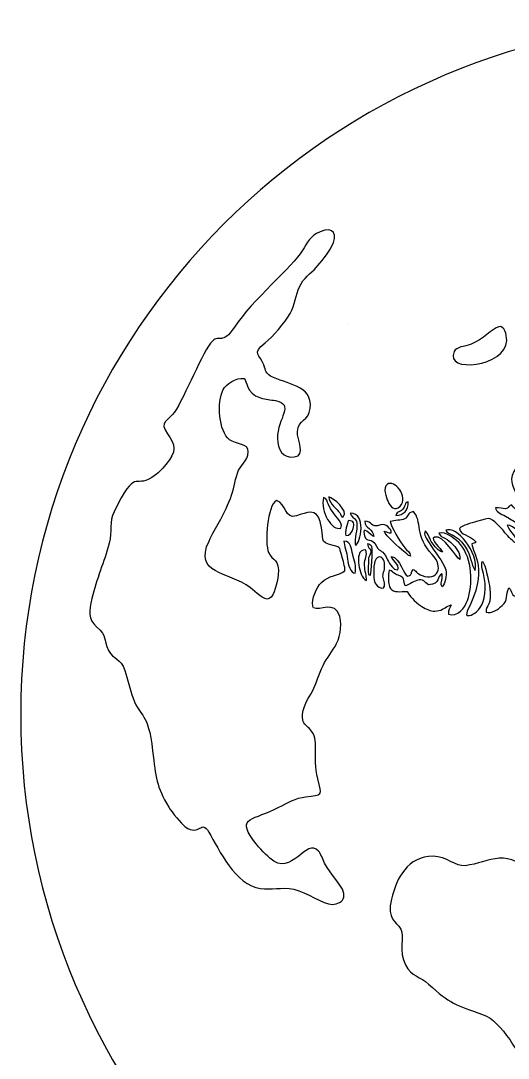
# Model space of a CAD drawing. Header units: millimetres. Extents: x 156 to 670, y -335 to 272.
# Drawn here: x 155.9 to 336.6, y -113.1 to 271.5 of the extents above; entities that cross this region are included whole.
import ezdxf

# ---------------------------------------------------------------- set-up
doc = ezdxf.new("R2010")
doc.units = ezdxf.units.MM
doc.header["$MEASUREMENT"] = 0
doc.layers.add('Layer 1', color=7, linetype='Continuous')

msp = doc.modelspace()

# ---------------------------------------------------------------- linework, layer by layer
at = {"layer": 'Layer 1'}
for points, knots in [([(413.055, 271.5417), (546.3807, 271.5417), (656.0048, 170.0865), (668.9496, 40.1685), (668.9496, 40.1685), (669.5424, 34.7373), (669.9247, 29.307), (670.0367, 23.982), (670.0367, 23.982), (670.1552, 20.7886), (670.234, 17.5851), (670.234, 14.3627), (670.234, 14.3627), (670.234, -127.6734), (555.0911, -242.8163), (413.055, -242.8163), (413.055, -242.8163), (271.0189, -242.8163), (155.876, -127.6734), (155.876, 14.3627), (155.876, 14.3627), (155.876, 156.3988), (271.0189, 271.5417), (413.055, 271.5417)], [0, 0, 0, 0, 0.14285714, 0.14285714, 0.14285714, 0.14285714, 0.28571429, 0.28571429, 0.28571429, 0.28571429, 0.42857143, 0.42857143, 0.42857143, 0.42857143, 0.57142857, 0.57142857, 0.57142857, 0.57142857, 0.71428571, 0.71428571, 0.71428571, 0.71428571, 1, 1, 1, 1]), ([(264.3962, 53.888), (266.7569, 52.4684), (272.2794, 56.8963), (274.101, 50.66), (274.101, 50.66), (275.177, 46.9765), (274.0301, 42.2713), (272.3909, 39.5812), (272.3909, 39.5812), (270.6942, 36.7969), (268.7963, 34.5913), (267.371, 31.273), (267.371, 31.273), (265.8918, 27.8293), (265.1519, 24.8546), (263.3979, 21.8773), (263.3979, 21.8773), (262.1092, 19.69), (259.2938, 15.167), (260.5639, 11.7471), (260.5639, 11.7471), (261.1125, 10.2702), (262.6968, 9.6823), (263.6989, 8.2125), (263.6989, 8.2125), (266.8464, 3.596), (263.6941, -0.5083), (266.0044, -9.5487), (266.0044, -9.5487), (267.6321, -15.9179), (267.7553, -15.394), (261.4133, -16.1434), (261.4133, -16.1434), (258.0804, -16.5372), (254.3658, -18.5649), (251.5809, -20.0198), (251.5809, -20.0198), (242.2222, -24.9091), (235.9114, -23.6613), (241.8663, -31.9658), (241.8663, -31.9658), (243.4655, -34.1961), (246.1942, -37.1228), (248.2187, -38.9612), (248.2187, -38.9612), (256.2897, -46.2898), (261.8068, -31.0119), (266.2443, -36.2801), (266.2443, -36.2801), (267.137, -37.34), (267.7862, -39.2645), (268.4786, -40.7235), (268.4786, -40.7235), (270.5443, -45.0762), (276.3315, -49.6313), (275.6122, -53.4007), (275.6122, -53.4007), (275.3083, -54.9933), (273.2732, -56.0848), (271.3954, -56.0587), (271.3954, -56.0587), (267.7292, -56.0077), (261.9321, -51.4381), (257.0774, -50.4551), (257.0774, -50.4551), (252.2468, -49.477), (248.9775, -50.7807), (244.7185, -50.1838), (244.7185, -50.1838), (235.3766, -48.8747), (229.4592, -35.8377), (225.5882, -29.2299), (225.5882, -29.2299), (222.6663, -24.2421), (222.3905, -31.1382), (216.8663, -27.2777), (216.8663, -27.2777), (215.3503, -26.2182), (211.9156, -21.8892), (210.7842, -20.0031), (210.7842, -20.0031), (206.0486, -12.109), (205.9632, -9.2325), (204.7591, 0.9376), (204.7591, 0.9376), (202.9883, 15.8935), (200.4001, 12.5873), (197.4972, 20.421), (197.4972, 20.421), (196.2784, 23.7103), (195.5693, 27.4312), (194.4612, 30.7112), (194.4612, 30.7112), (192.9078, 35.309), (190.1651, 34.6904), (188.4631, 38.0733), (188.4631, 38.0733), (186.1753, 42.6205), (188.2649, 43.0708), (183.9379, 46.8939), (183.9379, 46.8939), (180.9991, 49.4906), (180.9464, 52.7856), (182.2468, 57.3177), (182.2468, 57.3177), (183.3576, 61.189), (184.0976, 64.0994), (185.4199, 67.838), (185.4199, 67.838), (186.5656, 71.0771), (187.7728, 74.257), (188.7007, 77.8773), (188.7007, 77.8773), (189.8694, 82.437), (188.5984, 85.7231), (190.4482, 89.5072), (190.4482, 89.5072), (198.6627, 106.3108), (197.8778, 97.9956), (204.4475, 102.1916), (204.4475, 102.1916), (207.0828, 103.8748), (208.0028, 105.1389), (209.6267, 107.0264), (209.6267, 107.0264), (213.7405, 111.808), (213.3008, 114.352), (210.329, 118.3416), (210.329, 118.3416), (206.8454, 123.0183), (210.8457, 123.3739), (212.9074, 126.4383), (212.9074, 126.4383), (216.6199, 131.9567), (223.4322, 149.259), (226.925, 152.7949), (226.925, 152.7949), (229.5102, 155.412), (230.5, 151.0498), (235.0807, 157.9778), (235.0807, 157.9778), (241.6685, 167.9415), (256.9301, 180.7769), (260.2452, 186.1981), (260.2452, 186.1981), (262.2559, 189.4864), (263.1097, 191.7608), (266.8275, 193.3062), (266.8275, 193.3062), (272.0842, 195.4914), (273.432, 192.1578), (271.0595, 187.7078), (271.0595, 187.7078), (269.9416, 185.611), (266.9262, 181.6627), (265.4038, 180.0372), (265.4038, 180.0372), (263.4247, 177.9239), (260.6369, 176.1368), (259.1992, 172.8875), (259.1992, 172.8875), (257.866, 169.8745), (257.5425, 166.254), (255.7369, 163.0037), (255.7369, 163.0037), (253.8531, 159.6127), (249.1133, 154.2226), (246.5379, 152.193), (246.5379, 152.193), (241.1954, 147.9827), (244.6574, 147.7829), (245.9642, 143.9611), (245.9642, 143.9611), (246.7632, 141.6242), (246.6121, 140.9202), (248.5028, 139.8354), (248.5028, 139.8354), (254.0373, 136.6601), (264.2656, 136.688), (263.1995, 127.779), (263.1995, 127.779), (262.6465, 123.1575), (258.7296, 123.7014), (258.4489, 119.2951), (258.4489, 119.2951), (258.2449, 116.0934), (261.8897, 110.4873), (257.2923, 109.8176), (257.2923, 109.8176), (253.1165, 109.2093), (251.0083, 112.6309), (251.0313, 116.6697), (251.0313, 116.6697), (251.0749, 124.3567), (257.5137, 129.3006), (250.3497, 130.6974), (250.3497, 130.6974), (248.3264, 131.0918), (246.7784, 131.1115), (244.7655, 131.7132), (244.7655, 131.7132), (239.0966, 133.4078), (239.9901, 138.2091), (238.6473, 138.9076), (238.6473, 138.9076), (235.6484, 139.3225), (232.0141, 136.8802), (230.9134, 134.7859), (230.9134, 134.7859), (228.4516, 130.1021), (229.3094, 119.216), (233.2461, 116.2328), (233.2461, 116.2328), (235.7894, 114.3055), (240.3532, 115.0222), (240.2187, 111.7105), (240.2187, 111.7105), (240.0708, 108.0683), (237.1314, 106.9014), (236.1815, 103.832), (236.1815, 103.832), (235.1439, 100.4792), (234.9304, 97.7412), (233.5874, 94.3973), (233.5874, 94.3973), (230.7237, 87.2674), (228.2263, 84.1575), (225.6664, 78.6438), (225.6664, 78.6438), (219.9021, 66.2278), (232.4495, 67.6098), (241.0434, 61.3065), (241.0434, 61.3065), (242.9089, 59.9382), (246.0104, 56.3392), (247.9451, 57.3386), (247.9451, 57.3386), (249.9433, 58.3708), (250.9733, 63.2451), (251.2937, 65.9895), (251.2937, 65.9895), (252.016, 72.1746), (249.1223, 71.2526), (247.765, 74.3682), (247.765, 74.3682), (246.2032, 77.9533), (247.1959, 91.8505), (250.6975, 93.714), (250.6975, 93.714), (254.2963, 92.5983), (253.7505, 86.4664), (258.0515, 87.9497), (258.0515, 87.9497), (261.9407, 89.2909), (265.529, 90.9844), (266.8884, 85.8435), (266.8884, 85.8435), (268.6484, 79.1878), (265.9702, 78.2807), (271.7428, 77.0131), (271.7428, 77.0131), (274.6927, 76.3654), (274.0955, 75.8861), (274.8696, 73.1463), (274.8696, 73.1463), (275.343, 71.4707), (276.0872, 69.2529), (276.0633, 67.5566), (276.0633, 67.5566), (273.5205, 65.816), (270.0426, 65.8711), (267.3099, 63.3456), (267.3099, 63.3456), (265.5301, 61.7007), (263.6761, 56.9036), (264.0911, 54.6711), (264.0911, 54.6711), (264.1073, 54.5839), (264.1573, 54.4657), (264.174, 54.3967), (264.174, 54.3967), (264.174, 54.3967), (264.3962, 53.888), (264.3962, 53.888)], [0, 0, 0, 0, 0.01388889, 0.01388889, 0.01388889, 0.01388889, 0.02777778, 0.02777778, 0.02777778, 0.02777778, 0.04166667, 0.04166667, 0.04166667, 0.04166667, 0.05555556, 0.05555556, 0.05555556, 0.05555556, 0.06944444, 0.06944444, 0.06944444, 0.06944444, 0.08333333, 0.08333333, 0.08333333, 0.08333333, 0.09722222, 0.09722222, 0.09722222, 0.09722222, 0.11111111, 0.11111111, 0.11111111, 0.11111111, 0.125, 0.125, 0.125, 0.125, 0.13888889, 0.13888889, 0.13888889, 0.13888889, 0.15277778, 0.15277778, 0.15277778, 0.15277778, 0.16666667, 0.16666667, 0.16666667, 0.16666667, 0.18055556, 0.18055556, 0.18055556, 0.18055556, 0.19444444, 0.19444444, 0.19444444, 0.19444444, 0.20833333, 0.20833333, 0.20833333, 0.20833333, 0.22222222, 0.22222222, 0.22222222, 0.22222222, 0.23611111, 0.23611111, 0.23611111, 0.23611111, 0.25, 0.25, 0.25, 0.25, 0.26388889, 0.26388889, 0.26388889, 0.26388889, 0.27777778, 0.27777778, 0.27777778, 0.27777778, 0.29166667, 0.29166667, 0.29166667, 0.29166667, 0.30555556, 0.30555556, 0.30555556, 0.30555556, 0.31944444, 0.31944444, 0.31944444, 0.31944444, 0.33333333, 0.33333333, 0.33333333, 0.33333333, 0.34722222, 0.34722222, 0.34722222, 0.34722222, 0.36111111, 0.36111111, 0.36111111, 0.36111111, 0.375, 0.375, 0.375, 0.375, 0.38888889, 0.38888889, 0.38888889, 0.38888889, 0.40277778, 0.40277778, 0.40277778, 0.40277778, 0.41666667, 0.41666667, 0.41666667, 0.41666667, 0.43055556, 0.43055556, 0.43055556, 0.43055556, 0.44444444, 0.44444444, 0.44444444, 0.44444444, 0.45833333, 0.45833333, 0.45833333, 0.45833333, 0.47222222, 0.47222222, 0.47222222, 0.47222222, 0.48611111, 0.48611111, 0.48611111, 0.48611111, 0.5, 0.5, 0.5, 0.5, 0.51388889, 0.51388889, 0.51388889, 0.51388889, 0.52777778, 0.52777778, 0.52777778, 0.52777778, 0.54166667, 0.54166667, 0.54166667, 0.54166667, 0.55555556, 0.55555556, 0.55555556, 0.55555556, 0.56944444, 0.56944444, 0.56944444, 0.56944444, 0.58333333, 0.58333333, 0.58333333, 0.58333333, 0.59722222, 0.59722222, 0.59722222, 0.59722222, 0.61111111, 0.61111111, 0.61111111, 0.61111111, 0.625, 0.625, 0.625, 0.625, 0.63888889, 0.63888889, 0.63888889, 0.63888889, 0.65277778, 0.65277778, 0.65277778, 0.65277778, 0.66666667, 0.66666667, 0.66666667, 0.66666667, 0.68055556, 0.68055556, 0.68055556, 0.68055556, 0.69444444, 0.69444444, 0.69444444, 0.69444444, 0.70833333, 0.70833333, 0.70833333, 0.70833333, 0.72222222, 0.72222222, 0.72222222, 0.72222222, 0.73611111, 0.73611111, 0.73611111, 0.73611111, 0.75, 0.75, 0.75, 0.75, 0.76388889, 0.76388889, 0.76388889, 0.76388889, 0.77777778, 0.77777778, 0.77777778, 0.77777778, 0.79166667, 0.79166667, 0.79166667, 0.79166667, 0.80555556, 0.80555556, 0.80555556, 0.80555556, 0.81944444, 0.81944444, 0.81944444, 0.81944444, 0.83333333, 0.83333333, 0.83333333, 0.83333333, 0.84722222, 0.84722222, 0.84722222, 0.84722222, 0.86111111, 0.86111111, 0.86111111, 0.86111111, 0.875, 0.875, 0.875, 0.875, 0.88888889, 0.88888889, 0.88888889, 0.88888889, 0.90277778, 0.90277778, 0.90277778, 0.90277778, 0.91666667, 0.91666667, 0.91666667, 0.91666667, 0.93055556, 0.93055556, 0.93055556, 0.93055556, 0.94444444, 0.94444444, 0.94444444, 0.94444444, 0.95833333, 0.95833333, 0.95833333, 0.95833333, 0.97222222, 0.97222222, 0.97222222, 0.97222222, 1, 1, 1, 1]), ([(277.3322, 159.3584), (277.3322, 159.3584), (277.3322, 159.3584), (277.3322, 159.3584), (277.3322, 159.3584), (277.3322, 159.3584), (277.3322, 159.3584), (277.3322, 159.3584)], [0, 0, 0, 0, 0.33333333, 0.33333333, 0.33333333, 0.33333333, 1, 1, 1, 1]), ([(333.1244, 158.1114), (335.0438, 158.7097), (336.081, 155.1204), (336.0229, 153.0424), (336.0229, 153.0424), (335.7487, 143.2417), (312.7343, 140.7565), (316.5424, 148.8864), (316.5424, 148.8864), (317.4077, 150.7338), (320.3667, 150.7078), (322.5615, 151.5601), (322.5615, 151.5601), (327.502, 153.4787), (330.4293, 157.2713), (333.1244, 158.1114)], [0, 0, 0, 0, 0.2, 0.2, 0.2, 0.2, 0.4, 0.4, 0.4, 0.4, 0.6, 0.6, 0.6, 0.6, 1, 1, 1, 1]), ([(349.6864, 88.5549), (350.1732, 87.6629), (349.7445, 88.171), (350.4459, 87.6566), (350.4459, 87.6566), (351.6396, 89.6499), (347.4047, 96.9266), (346.6584, 99.1911), (346.6584, 99.1911), (345.9577, 101.3171), (345.7476, 103.5453), (345.0121, 105.5661), (345.0121, 105.5661), (344.46, 107.0828), (343.2326, 109.813), (343.5574, 111.5392), (343.5574, 111.5392), (347.0111, 111.6673), (349.2673, 101.2999), (354.8774, 99.5611), (354.8774, 99.5611), (354.1381, 102.0781), (344.712, 112.9996), (344.5382, 115.5697), (344.5382, 115.5697), (346.1073, 115.4822), (346.5567, 113.9575), (347.5321, 112.76), (347.5321, 112.76), (348.2898, 111.8297), (349.4443, 110.1478), (350.5201, 109.5207), (350.5201, 109.5207), (350.3394, 111.6458), (348.2044, 114.7521), (347.2516, 116.8103), (347.2516, 116.8103), (346.0043, 119.5044), (347.3259, 119.7584), (348.8428, 122.2652), (348.8428, 122.2652), (349.6819, 123.652), (348.9039, 123.0958), (350.1123, 123.3158), (350.1123, 123.3158), (352.0649, 120.6941), (352.4144, 103.4504), (362.8918, 89.7511), (362.8918, 89.7511), (368.4075, 82.5392), (363.8356, 82.6606), (361.3228, 77.7657), (361.3228, 77.7657), (358.9634, 73.1698), (359.9024, 74.995), (356.8615, 73.2914), (356.8615, 73.2914), (357.3266, 71.0062), (359.5128, 70.0639), (357.107, 67.6281), (357.107, 67.6281), (355.9778, 66.4848), (354.2599, 64.6344), (352.4059, 64.6291), (352.4059, 64.6291), (350.8732, 67.8527), (350.2507, 73.2163), (347.3895, 76.5712), (347.3895, 76.5712), (346.4318, 77.6943), (345.4321, 78.3959), (345.1603, 79.6089), (345.1603, 79.6089), (346.5616, 80.1175), (346.7626, 79.4196), (348.5562, 79.2062), (348.5562, 79.2062), (347.8558, 80.8332), (345.9687, 81.5488), (344.3703, 82.5658), (344.3703, 82.5658), (342.8024, 83.5634), (341.6727, 84.1906), (339.9936, 85.1915), (339.9936, 85.1915), (338.4912, 86.087), (337.0628, 87.0328), (335.608, 87.8286), (335.608, 87.8286), (333.7258, 88.858), (331.9853, 89.4688), (331.829, 90.9236), (331.829, 90.9236), (333.6423, 91.1958), (334.3825, 90.5668), (335.4629, 90.636), (335.4629, 90.636), (337.0568, 90.738), (336.1983, 91.4033), (337.7689, 92.0776), (337.7689, 92.0776), (339.2156, 90.5729), (343.7219, 84.8889), (346.9823, 84.3779), (346.9823, 84.3779), (346.0363, 87.06), (341.0177, 90.1737), (340.0012, 94.4644), (340.0012, 94.4644), (339.1292, 98.1452), (336.5099, 100.4465), (338.6819, 104.3904), (338.6819, 104.3904), (340.0807, 106.9305), (340.1172, 106.2467), (340.7713, 106.3201), (340.7713, 106.3201), (341.3549, 105.4158), (342.2964, 102.5478), (342.9678, 101.1752), (342.9678, 101.1752), (343.8061, 99.4612), (344.5197, 98.2535), (345.5005, 96.7099), (345.5005, 96.7099), (348.639, 91.7701), (348.2749, 91.1414), (349.6864, 88.5549)], [0, 0, 0, 0, 0.03030303, 0.03030303, 0.03030303, 0.03030303, 0.06060606, 0.06060606, 0.06060606, 0.06060606, 0.09090909, 0.09090909, 0.09090909, 0.09090909, 0.12121212, 0.12121212, 0.12121212, 0.12121212, 0.15151515, 0.15151515, 0.15151515, 0.15151515, 0.18181818, 0.18181818, 0.18181818, 0.18181818, 0.21212121, 0.21212121, 0.21212121, 0.21212121, 0.24242424, 0.24242424, 0.24242424, 0.24242424, 0.27272727, 0.27272727, 0.27272727, 0.27272727, 0.3030303, 0.3030303, 0.3030303, 0.3030303, 0.33333333, 0.33333333, 0.33333333, 0.33333333, 0.36363636, 0.36363636, 0.36363636, 0.36363636, 0.39393939, 0.39393939, 0.39393939, 0.39393939, 0.42424242, 0.42424242, 0.42424242, 0.42424242, 0.45454545, 0.45454545, 0.45454545, 0.45454545, 0.48484848, 0.48484848, 0.48484848, 0.48484848, 0.51515152, 0.51515152, 0.51515152, 0.51515152, 0.54545455, 0.54545455, 0.54545455, 0.54545455, 0.57575758, 0.57575758, 0.57575758, 0.57575758, 0.60606061, 0.60606061, 0.60606061, 0.60606061, 0.63636364, 0.63636364, 0.63636364, 0.63636364, 0.66666667, 0.66666667, 0.66666667, 0.66666667, 0.6969697, 0.6969697, 0.6969697, 0.6969697, 0.72727273, 0.72727273, 0.72727273, 0.72727273, 0.75757576, 0.75757576, 0.75757576, 0.75757576, 0.78787879, 0.78787879, 0.78787879, 0.78787879, 0.81818182, 0.81818182, 0.81818182, 0.81818182, 0.84848485, 0.84848485, 0.84848485, 0.84848485, 0.87878788, 0.87878788, 0.87878788, 0.87878788, 0.90909091, 0.90909091, 0.90909091, 0.90909091, 0.93939394, 0.93939394, 0.93939394, 0.93939394, 1, 1, 1, 1]), ([(291.7324, 99.6566), (294.3599, 101.6991), (299.8482, 95.0584), (296.4821, 91.5525), (296.4821, 91.5525), (294.5652, 89.5559), (292.8771, 91.4243), (292.0313, 93.2781), (292.0313, 93.2781), (291.2512, 94.9878), (290.0878, 98.3781), (291.7324, 99.6566)], [0, 0, 0, 0, 0.25, 0.25, 0.25, 0.25, 0.5, 0.5, 0.5, 0.5, 1, 1, 1, 1]), ([(274.5588, 83.4619), (271.2414, 82.2658), (266.8301, 89.4854), (268.1596, 94.8507), (268.1596, 94.8507), (269.3523, 94.4801), (269.4408, 93.2478), (269.9066, 92.19), (269.9066, 92.19), (271.9833, 87.4745), (275.5418, 86.0758), (274.5588, 83.4619)], [0, 0, 0, 0, 0.25, 0.25, 0.25, 0.25, 0.5, 0.5, 0.5, 0.5, 1, 1, 1, 1]), ([(274.1639, 89.0772), (273.2161, 90.5248), (270.2312, 92.2932), (270.0758, 95.0031), (270.0758, 95.0031), (271.6128, 94.8214), (277.5787, 89.7827), (275.4309, 87.6457), (275.4309, 87.6457), (274.8249, 87.0428), (274.4533, 88.6351), (274.1639, 89.0772)], [0, 0, 0, 0, 0.25, 0.25, 0.25, 0.25, 0.5, 0.5, 0.5, 0.5, 1, 1, 1, 1]), ([(294.9214, 88.1293), (295.7262, 90.1203), (296.1618, 88.8616), (297.5421, 90.5059), (297.5421, 90.5059), (297.8795, 90.9078), (298.033, 91.4267), (298.3313, 92.0262), (298.3313, 92.0262), (299.1441, 93.6598), (298.2808, 92.6123), (299.5095, 93.1508), (299.5095, 93.1508), (299.6691, 90.1689), (297.7778, 88.1748), (294.9214, 88.1293)], [0, 0, 0, 0, 0.2, 0.2, 0.2, 0.2, 0.4, 0.4, 0.4, 0.4, 0.6, 0.6, 0.6, 0.6, 1, 1, 1, 1]), ([(278.0402, 88.9897), (284.1962, 89.0548), (281.8232, 77.9515), (280.0549, 77.0607), (280.0549, 77.0607), (279.3909, 78.0577), (280.3699, 82.2643), (280.4916, 83.8894), (280.4916, 83.8894), (280.7816, 87.7634), (278.56, 86.5379), (278.0402, 88.9897)], [0, 0, 0, 0, 0.25, 0.25, 0.25, 0.25, 0.5, 0.5, 0.5, 0.5, 1, 1, 1, 1]), ([(292.866, 85.8613), (294.5352, 86.4551), (296.8407, 86.2017), (298.1589, 86.8661), (298.1589, 86.8661), (299.7448, 87.6655), (299.1054, 89.2171), (301.4279, 89.5993), (301.4279, 89.5993), (304.7885, 86.1175), (301.8978, 80.3546), (308.407, 73.6161), (308.407, 73.6161), (312.8318, 69.0353), (310.4713, 63.6604), (304.6227, 65.8418), (304.6227, 65.8418), (302.6694, 66.5704), (302.3209, 67.7996), (301.4057, 68.1447), (301.4057, 68.1447), (300.3816, 66.895), (301.1277, 66.3162), (299.4041, 65.6542), (299.4041, 65.6542), (297.6781, 65.6661), (296.8184, 72.4665), (293.1788, 72.9451), (293.1788, 72.9451), (293.596, 71.8746), (296.3164, 69.6515), (295.7279, 68.358), (295.7279, 68.358), (295.1822, 67.9326), (296.5122, 67.8433), (294.861, 68.1214), (294.861, 68.1214), (293.9315, 68.278), (292.1255, 70.9298), (291.6002, 72.1486), (291.6002, 72.1486), (290.0095, 75.8397), (289.1869, 74.106), (287.8035, 76.7112), (287.8035, 76.7112), (285.8743, 80.3438), (284.0661, 77.8442), (283.2737, 80.5829), (283.2737, 80.5829), (281.9608, 85.1202), (285.9492, 80.6567), (286.7049, 80.2945), (286.7049, 80.2945), (286.6, 83.5071), (283.4257, 83.0839), (283.4114, 85.9759), (283.4114, 85.9759), (286.3151, 86.1786), (285.2407, 83.2272), (289.3493, 84.693), (289.3493, 84.693), (291.1578, 85.3382), (293.277, 83.1719), (293.2512, 81.7511), (293.2512, 81.7511), (291.9126, 81.5385), (292.1744, 82.0792), (290.5624, 82.3247), (290.5624, 82.3247), (291.2287, 80.5913), (296.0681, 76.2556), (297.7212, 74.943), (297.7212, 74.943), (298.8266, 74.0652), (299.0164, 73.629), (300.3581, 73.0801), (300.3581, 73.0801), (300.2445, 74.5103), (299.1219, 75.1612), (298.2569, 76.151), (298.2569, 76.151), (296.4872, 78.1758), (292.9313, 84.4131), (292.866, 85.8613)], [0, 0, 0, 0, 0.04545455, 0.04545455, 0.04545455, 0.04545455, 0.09090909, 0.09090909, 0.09090909, 0.09090909, 0.13636364, 0.13636364, 0.13636364, 0.13636364, 0.18181818, 0.18181818, 0.18181818, 0.18181818, 0.22727273, 0.22727273, 0.22727273, 0.22727273, 0.27272727, 0.27272727, 0.27272727, 0.27272727, 0.31818182, 0.31818182, 0.31818182, 0.31818182, 0.36363636, 0.36363636, 0.36363636, 0.36363636, 0.40909091, 0.40909091, 0.40909091, 0.40909091, 0.45454545, 0.45454545, 0.45454545, 0.45454545, 0.5, 0.5, 0.5, 0.5, 0.54545455, 0.54545455, 0.54545455, 0.54545455, 0.59090909, 0.59090909, 0.59090909, 0.59090909, 0.63636364, 0.63636364, 0.63636364, 0.63636364, 0.68181818, 0.68181818, 0.68181818, 0.68181818, 0.72727273, 0.72727273, 0.72727273, 0.72727273, 0.77272727, 0.77272727, 0.77272727, 0.77272727, 0.81818182, 0.81818182, 0.81818182, 0.81818182, 0.86363636, 0.86363636, 0.86363636, 0.86363636, 0.90909091, 0.90909091, 0.90909091, 0.90909091, 1, 1, 1, 1]), ([(276.3852, 80.6574), (275.9933, 81.795), (276.9279, 85.2107), (277.3431, 86.2744), (277.3431, 86.2744), (279.3637, 86.2312), (279.6625, 84.9765), (279.086, 83.2939), (279.086, 83.2939), (278.6132, 81.914), (277.8801, 80.6212), (276.3852, 80.6574)], [0, 0, 0, 0, 0.25, 0.25, 0.25, 0.25, 0.5, 0.5, 0.5, 0.5, 1, 1, 1, 1]), ([(320.5253, 76.727), (317.12, 81.7098), (314.3004, 80.626), (313.4644, 82.634), (313.4644, 82.634), (317.3346, 84.6219), (325.8003, 74.0885), (324.3465, 67.7297), (324.3465, 67.7297), (322.5949, 70.1415), (323.0767, 72.9937), (320.5253, 76.727)], [0, 0, 0, 0, 0.25, 0.25, 0.25, 0.25, 0.5, 0.5, 0.5, 0.5, 1, 1, 1, 1]), ([(318.5325, 83.3013), (319.7032, 84.7145), (322.8311, 85.1637), (324.8774, 85.8544), (324.8774, 85.8544), (330.4211, 87.7258), (329.831, 87.4057), (333.9338, 83.4673), (333.9338, 83.4673), (335.0455, 82.4001), (335.0305, 82.0898), (335.9148, 81.1126), (335.9148, 81.1126), (337.0869, 79.8172), (339.152, 77.5677), (340.7149, 77.3114), (340.7149, 77.3114), (339.9104, 79.8535), (337.0809, 81.9193), (336.2189, 84.5731), (336.2189, 84.5731), (338.3542, 84.9349), (343.0512, 79.6682), (344.1277, 78.3145), (344.1277, 78.3145), (348.6409, 72.6391), (353.6511, 64.833), (345.4965, 59.8914), (345.4965, 59.8914), (344.3298, 59.1844), (341.8698, 57.9718), (340.4125, 57.9524), (340.4125, 57.9524), (337.3157, 57.9112), (338.3749, 60.0944), (336.7681, 61.3569), (336.7681, 61.3569), (335.6015, 58.5811), (336.6427, 56.8549), (334.3248, 54.7152), (334.3248, 54.7152), (332.916, 53.4147), (330.4822, 51.6522), (328.394, 52.2444), (328.394, 52.2444), (328.1041, 55.365), (330.8962, 54.1574), (329.6072, 62.2036), (329.6072, 62.2036), (329.2393, 64.4999), (328.0959, 69.651), (327.0844, 71.1983), (327.0844, 71.1983), (326.2279, 69.9647), (327.4307, 66.7109), (327.6932, 65.1957), (327.6932, 65.1957), (329.8565, 52.708), (322.0473, 50.2134), (321.0807, 51.2395), (321.0807, 51.2395), (321.0807, 51.2395), (321.3072, 52.6684), (321.3072, 52.6684), (321.3072, 52.6684), (329.4313, 68.029), (323.4866, 74.0885), (323.0531, 77.629), (323.0531, 77.629), (323.5474, 77.9489), (324.2022, 77.8392), (324.7268, 78.2964), (324.7268, 78.2964), (321.907, 81.1638), (318.8966, 80.7784), (318.5325, 83.3013)], [0, 0, 0, 0, 0.05, 0.05, 0.05, 0.05, 0.1, 0.1, 0.1, 0.1, 0.15, 0.15, 0.15, 0.15, 0.2, 0.2, 0.2, 0.2, 0.25, 0.25, 0.25, 0.25, 0.3, 0.3, 0.3, 0.3, 0.35, 0.35, 0.35, 0.35, 0.4, 0.4, 0.4, 0.4, 0.45, 0.45, 0.45, 0.45, 0.5, 0.5, 0.5, 0.5, 0.55, 0.55, 0.55, 0.55, 0.6, 0.6, 0.6, 0.6, 0.65, 0.65, 0.65, 0.65, 0.7, 0.7, 0.7, 0.7, 0.75, 0.75, 0.75, 0.75, 0.8, 0.8, 0.8, 0.8, 0.85, 0.85, 0.85, 0.85, 0.9, 0.9, 0.9, 0.9, 1, 1, 1, 1]), ([(312.0812, 61.7181), (313.3025, 62.8195), (313.7712, 65.7472), (313.4372, 67.9394), (313.4372, 67.9394), (313.206, 69.4569), (310.0799, 73.8565), (309.0416, 75.2535), (309.0416, 75.2535), (309.0416, 75.2535), (306.1738, 79.7476), (306.1738, 79.7476), (306.1738, 79.7476), (305.6665, 80.7899), (305.5497, 80.9041), (305.613, 81.9235), (305.613, 81.9235), (305.613, 81.9235), (305.7426, 82.4314), (305.7426, 82.4314), (305.7426, 82.4314), (306.8777, 81.7042), (307.5603, 79.0715), (308.378, 77.9408), (308.378, 77.9408), (309.2937, 76.6746), (310.4043, 75.0999), (312.2187, 74.5761), (312.2187, 74.5761), (311.7745, 75.7652), (307.3228, 79.5014), (309.2722, 80.0815), (309.2722, 80.0815), (312.6927, 81.0995), (317.3245, 72.3805), (318.657, 71.7676), (318.657, 71.7676), (319.0445, 74.1184), (316.9208, 76.4996), (315.7672, 77.6489), (315.7672, 77.6489), (314.9698, 78.4434), (314.227, 79.0535), (313.127, 79.6775), (313.127, 79.6775), (311.9304, 80.3563), (311.4766, 80.1991), (310.8587, 81.5909), (310.8587, 81.5909), (313.2941, 82.5245), (317.6134, 78.9209), (318.883, 77.4265), (318.883, 77.4265), (323.2619, 72.2724), (323.5522, 62.4676), (321.4583, 56.573), (321.4583, 56.573), (320.5841, 54.1119), (317.7858, 50.2674), (314.3899, 51.5797), (314.3899, 51.5797), (314.2452, 53.3078), (315.0298, 53.5723), (315.4628, 55.0101), (315.4628, 55.0101), (313.5478, 54.4922), (313.068, 53.3776), (310.8166, 52.87), (310.8166, 52.87), (308.8432, 52.4252), (307.3512, 52.8261), (305.8311, 53.6712), (305.8311, 53.6712), (302.1026, 55.744), (300.9784, 57.3142), (299.0705, 59.8955), (299.0705, 59.8955), (296.5976, 60.0398), (294.1375, 59.3621), (292.8933, 61.1143), (292.8933, 61.1143), (292.0316, 62.3278), (292.0135, 66.2313), (292.5012, 67.8134), (292.5012, 67.8134), (293.5813, 67.6071), (293.8363, 66.9613), (294.613, 66.503), (294.613, 66.503), (295.5531, 65.9483), (295.1317, 66.2555), (295.8006, 66.0338), (295.8006, 66.0338), (298.6798, 65.0799), (297.3404, 64.1639), (298.4033, 62.0277), (298.4033, 62.0277), (299.6901, 62.3313), (301.0662, 63.4929), (302.6752, 64.0084), (302.6752, 64.0084), (305.2663, 64.8386), (305.4793, 63.3854), (307.0771, 62.4605), (307.0771, 62.4605), (311.6961, 62.7377), (309.9494, 65.5626), (312.0642, 66.5504), (312.0642, 66.5504), (312.4366, 63.7837), (311.0544, 62.8076), (312.0812, 61.7181)], [0, 0, 0, 0, 0.03448276, 0.03448276, 0.03448276, 0.03448276, 0.06896552, 0.06896552, 0.06896552, 0.06896552, 0.10344828, 0.10344828, 0.10344828, 0.10344828, 0.13793103, 0.13793103, 0.13793103, 0.13793103, 0.17241379, 0.17241379, 0.17241379, 0.17241379, 0.20689655, 0.20689655, 0.20689655, 0.20689655, 0.24137931, 0.24137931, 0.24137931, 0.24137931, 0.27586207, 0.27586207, 0.27586207, 0.27586207, 0.31034483, 0.31034483, 0.31034483, 0.31034483, 0.34482759, 0.34482759, 0.34482759, 0.34482759, 0.37931034, 0.37931034, 0.37931034, 0.37931034, 0.4137931, 0.4137931, 0.4137931, 0.4137931, 0.44827586, 0.44827586, 0.44827586, 0.44827586, 0.48275862, 0.48275862, 0.48275862, 0.48275862, 0.51724138, 0.51724138, 0.51724138, 0.51724138, 0.55172414, 0.55172414, 0.55172414, 0.55172414, 0.5862069, 0.5862069, 0.5862069, 0.5862069, 0.62068966, 0.62068966, 0.62068966, 0.62068966, 0.65517241, 0.65517241, 0.65517241, 0.65517241, 0.68965517, 0.68965517, 0.68965517, 0.68965517, 0.72413793, 0.72413793, 0.72413793, 0.72413793, 0.75862069, 0.75862069, 0.75862069, 0.75862069, 0.79310345, 0.79310345, 0.79310345, 0.79310345, 0.82758621, 0.82758621, 0.82758621, 0.82758621, 0.86206897, 0.86206897, 0.86206897, 0.86206897, 0.89655172, 0.89655172, 0.89655172, 0.89655172, 0.93103448, 0.93103448, 0.93103448, 0.93103448, 1, 1, 1, 1]), ([(278.9689, 73.5223), (279.4146, 72.0061), (280.4033, 68.6047), (279.8609, 66.7977), (279.8609, 66.7977), (278.1822, 66.6959), (277.1432, 70.0787), (277.0001, 71.9642), (277.0001, 71.9642), (276.7899, 74.7335), (275.7143, 76.8666), (275.7024, 78.6014), (275.7024, 78.6014), (278.435, 78.5058), (278.2699, 75.8998), (278.9689, 73.5223)], [0, 0, 0, 0, 0.2, 0.2, 0.2, 0.2, 0.4, 0.4, 0.4, 0.4, 0.6, 0.6, 0.6, 0.6, 1, 1, 1, 1]), ([(286.0377, 76.6814), (286.3161, 75.04), (285.9418, 67.0788), (285.4915, 65.9794), (285.4915, 65.9794), (284.6568, 66.4214), (284.8523, 65.7365), (284.6373, 67.2569), (284.6373, 67.2569), (284.6373, 67.2569), (284.8492, 72.4798), (284.8492, 72.4798), (284.8492, 72.4798), (285.1484, 73.3947), (285.8903, 74.0735), (285.5939, 75.1624), (285.5939, 75.1624), (285.2553, 76.4068), (284.6386, 75.7251), (284.4204, 77.5809), (284.4204, 77.5809), (285.3813, 77.3937), (285.3706, 77.2229), (286.0377, 76.6814)], [0, 0, 0, 0, 0.14285714, 0.14285714, 0.14285714, 0.14285714, 0.28571429, 0.28571429, 0.28571429, 0.28571429, 0.42857143, 0.42857143, 0.42857143, 0.42857143, 0.57142857, 0.57142857, 0.57142857, 0.57142857, 0.71428571, 0.71428571, 0.71428571, 0.71428571, 1, 1, 1, 1]), ([(284.0348, 63.9956), (282.4365, 64.6007), (281.4332, 67.8413), (281.2211, 69.682), (281.2211, 69.682), (280.9136, 72.3508), (280.8883, 75.564), (283.7779, 75.3502), (283.7779, 75.3502), (284.5244, 73.0386), (283.2668, 72.5131), (283.3311, 69.6191), (283.3311, 69.6191), (283.3756, 67.6166), (284.1433, 65.5022), (284.0348, 63.9956)], [0, 0, 0, 0, 0.2, 0.2, 0.2, 0.2, 0.4, 0.4, 0.4, 0.4, 0.6, 0.6, 0.6, 0.6, 1, 1, 1, 1]), ([(286.7661, 67.9527), (286.7661, 69.5468), (286.9978, 71.5457), (287.9876, 72.3985), (287.9876, 72.3985), (289.2628, 73.4973), (290.4897, 72.1063), (290.6986, 70.5886), (290.6986, 70.5886), (291.0386, 68.1179), (290.1305, 66.7868), (290.1516, 65.6437), (290.1516, 65.6437), (290.1753, 64.3609), (291.3596, 63.0905), (290.3935, 61.2794), (290.3935, 61.2794), (289.3, 60.8585), (288.0809, 61.8836), (287.5934, 62.4918), (287.5934, 62.4918), (286.5685, 63.7704), (286.7661, 66.1181), (286.7661, 67.9527)], [0, 0, 0, 0, 0.14285714, 0.14285714, 0.14285714, 0.14285714, 0.28571429, 0.28571429, 0.28571429, 0.28571429, 0.42857143, 0.42857143, 0.42857143, 0.42857143, 0.57142857, 0.57142857, 0.57142857, 0.57142857, 0.71428571, 0.71428571, 0.71428571, 0.71428571, 1, 1, 1, 1]), ([(368.1314, -48.8336), (369.7103, -56.4724), (365.9503, -65.1591), (371.0362, -76.6287), (371.0362, -76.6287), (375.137, -85.8767), (383.1927, -87.0321), (379.6394, -89.6869), (379.6394, -89.6869), (374.1501, -93.7881), (374.3442, -89.6535), (378.0353, -106.6079), (378.0353, -106.6079), (378.9526, -110.8209), (380.2565, -115.3402), (380.8274, -119.558), (380.8274, -119.558), (381.6889, -125.922), (382.2759, -127.2813), (378.9034, -132.0111), (378.9034, -132.0111), (377.8733, -133.4557), (376.3151, -134.6164), (376.5416, -137.1661), (376.5416, -137.1661), (376.9967, -142.287), (383.0276, -148.4213), (386.1692, -151.2372), (386.1692, -151.2372), (390.0069, -154.6771), (397.1863, -157.7223), (399.1212, -161.6447), (399.1212, -161.6447), (400.1112, -163.6517), (400.1539, -166.7271), (398.1024, -167.309), (398.1024, -167.309), (393.5427, -168.6023), (383.0894, -160.1147), (377.1916, -156.8724), (377.1916, -156.8724), (372.6866, -154.3959), (373.5181, -151.0502), (370.5099, -147.8898), (370.5099, -147.8898), (364.0303, -141.0823), (361.5834, -146.7602), (353.5018, -133.195), (353.5018, -133.195), (353.5018, -133.195), (344.7181, -118.6258), (344.7181, -118.6258), (344.7181, -118.6258), (340.4941, -111.878), (334.5736, -99.457), (327.1064, -96.8527), (327.1064, -96.8527), (317.0378, -93.3412), (315.0041, -92.8698), (307.0437, -85.5728), (307.0437, -85.5728), (304.0066, -82.7888), (300.7924, -82.7679), (298.487, -78.4448), (298.487, -78.4448), (295.8909, -73.5763), (298.233, -67.8107), (296.7241, -65.1859), (296.7241, -65.1859), (295.0302, -62.2393), (291.4674, -61.7282), (293.3045, -54.0763), (293.3045, -54.0763), (295.2171, -46.1104), (299.3224, -38.2628), (308.7479, -38.221), (308.7479, -38.221), (313.7545, -38.1988), (317.0902, -42.13), (320.6493, -41.6982), (320.6493, -41.6982), (329.5712, -40.6158), (336.8658, -33.914), (346.0379, -46.232), (346.0379, -46.232), (351.7826, -53.9471), (364.1276, -47.729), (368.1314, -48.8336)], [0, 0, 0, 0, 0.04347826, 0.04347826, 0.04347826, 0.04347826, 0.08695652, 0.08695652, 0.08695652, 0.08695652, 0.13043478, 0.13043478, 0.13043478, 0.13043478, 0.17391304, 0.17391304, 0.17391304, 0.17391304, 0.2173913, 0.2173913, 0.2173913, 0.2173913, 0.26086957, 0.26086957, 0.26086957, 0.26086957, 0.30434783, 0.30434783, 0.30434783, 0.30434783, 0.34782609, 0.34782609, 0.34782609, 0.34782609, 0.39130435, 0.39130435, 0.39130435, 0.39130435, 0.43478261, 0.43478261, 0.43478261, 0.43478261, 0.47826087, 0.47826087, 0.47826087, 0.47826087, 0.52173913, 0.52173913, 0.52173913, 0.52173913, 0.56521739, 0.56521739, 0.56521739, 0.56521739, 0.60869565, 0.60869565, 0.60869565, 0.60869565, 0.65217391, 0.65217391, 0.65217391, 0.65217391, 0.69565217, 0.69565217, 0.69565217, 0.69565217, 0.73913043, 0.73913043, 0.73913043, 0.73913043, 0.7826087, 0.7826087, 0.7826087, 0.7826087, 0.82608696, 0.82608696, 0.82608696, 0.82608696, 0.86956522, 0.86956522, 0.86956522, 0.86956522, 0.91304348, 0.91304348, 0.91304348, 0.91304348, 1, 1, 1, 1])]:
    msp.add_open_spline(points, degree=3, knots=knots, dxfattribs=at)

doc.saveas('drawing.dxf')
